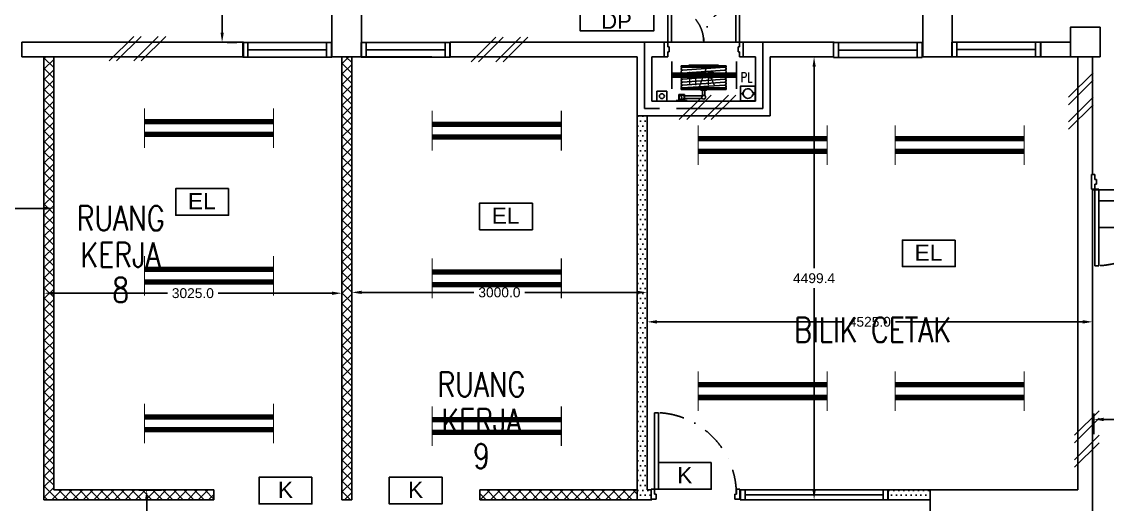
# Model space of a CAD drawing. Header units: inches. Extents: x -46 to 79554, y -41 to 101629.
# Drawn here: x 32038 to 43063, y 19859 to 24761 of the extents above; entities that cross this region are included whole.
import ezdxf
from ezdxf.enums import TextEntityAlignment as Align

# ---------------------------------------------------------------- set-up
doc = ezdxf.new("R2010")
doc.units = ezdxf.units.IN
doc.header["$MEASUREMENT"] = 0
for name, pattern in [('CENTER', [2, 1.25, -0.25, 0.25, -0.25]), ('DASHDOT', [1, 0.5, -0.25, 0, -0.25]), ('HIDDEN', [0.375, 0.25, -0.125])]:
    doc.linetypes.add(name, pattern=pattern)
for name, color, linetype in [('A-ARR', 4, 'Continuous'), ('A-COLUMN', 3, 'Continuous'), ('A-DOOR', 9, 'Continuous'), ('A-DROP', 8, 'Continuous'), ('A-HATCH', 8, 'Continuous'), ('A-PARTITION', 4, 'Continuous'), ('A-ROOMSYM', 3, 'Continuous'), ('A-SANI', 4, 'Continuous'), ('A-SYM', 8, 'Continuous'), ('A-TXTBOMBA', 7, 'Continuous'), ('A-WALL', 1, 'Continuous'), ('A-WALL SYM', 13, 'Continuous'), ('A-WIN', 9, 'Continuous'), ('A-WLH', 7, 'Continuous'), ('COOL WATER PIPING', 4, 'Continuous'), ('EL LIGHT', 6, 'Continuous'), ('FITTING', 1, 'Continuous'), ('Grid', 8, 'CENTER'), ('K LIGHT', 3, 'Continuous'), ('LAMP', 5, 'Continuous'), ('MEAS', 7, 'Continuous'), ('ROOF', 3, 'Continuous')]:
    doc.layers.add(name, color=color, linetype=linetype)
doc.styles.add('arial', font='arial.ttf')
doc.styles.add('ROMANS', font='romans.shx', dxfattribs={"width": 0.75, "height": 200})
doc.styles.get("Standard").update_dxf_attribs({"font": 'arial.ttf'})
doc.styles.add('style1', font='romans.shx', dxfattribs={"height": 750})
doc.dimstyles.get("Standard").update_dxf_attribs({"dimtxt": 100, "dimasz": 100, "dimexe": 150, "dimexo": 50, "dimgap": 50, "dimtad": 0, "dimtih": 1, "dimtoh": 1, "dimdec": 1, "dimzin": 0, "dimdsep": 46, "dimtxsty": 'Standard', "dimcen": 0.09, "dimadec": 0, "dimazin": 0, "dimtfac": 1, "dimtdec": 1, "dimtofl": 0, "dimtmove": 0, "dimatfit": 3, "dimfxl": 1, "dimtolj": 1, "dimtzin": 0, "dimarcsym": 0})
pattern_1 = [(45, (2570.67, -198349.356), (-53.033009, 53.033009), []), (135, (2570.67, -198349.356), (-53.033009, -53.033009), [])]

# ---------------------------------------------------------------- blocks, each defined once
blk = doc.blocks.new('A$C52B244CD')
at = {"layer": 'A-WLH', "color": 8}
for p, q in [((0, 0), (250, 250)), ((75, 0), (325, 250)), ((250, 0), (500, 250)), ((325, 0), (575, 250))]:
    blk.add_line(p, q, dxfattribs=at)
blk = doc.blocks.new('A$C49831240')
at = {"layer": 'A-WLH', "color": 8}
for p, q in [((250, 575), (0, 325)), ((250, 500), (0, 250)), ((250, 325), (0, 75)), ((250, 250), (0, 0))]:
    blk.add_line(p, q, dxfattribs=at)
blk = doc.blocks.new('A$C04C40081')
at = {"layer": 'A-WIN', "color": 8}
for p, q in [((850, 150), (50, 150)), ((850, 75), (50, 75)), ((850, 0), (50, 0))]:
    blk.add_line(p, q, dxfattribs=at)
at = {"layer": 'A-WIN', "color": 8, "linetype": 'Continuous'}
for points in [[(50, 150), (0, 150), (0, 0), (50, 0)], [(850, 150), (900, 150), (900, 0), (850, 0)]]:
    blk.add_lwpolyline(points, close=True, dxfattribs=at)
blk = doc.blocks.new('A$C4F656F16')
at = {"layer": 'A-DOOR', "color": 8}
for p, q in [((35, 100), (35, 877)), ((35, 877), (73, 877)), ((73, 100), (73, 877)), ((35, 100), (73, 100))]:
    blk.add_line(p, q, dxfattribs=at)
at = {"layer": 'A-DOOR', "color": 8, "linetype": 'Continuous'}
for p, q in [((0, 100), (35, 100)), ((0, 100), (0, 100)), ((0, 100), (0, 0)), ((0, 100), (0, 100)), ((0, 0), (50, 0)), ((35, 100), (35, 50)), ((35, 50), (50, 50)), ((50, 50), (50, 0)), ((865, 50), (850, 50)), ((850, 50), (850, 0)), ((900, 0), (850, 0)), ((900, 100), (865, 100)), ((865, 100), (865, 50)), ((900, 100), (900, 100)), ((900, 100), (900, 0)), ((900, 100), (900, 100))]:
    blk.add_line(p, q, dxfattribs=at)
at = {"layer": 'A-DOOR', "color": 8, "linetype": 'DASHDOT', "ltscale": 500}
blk.add_arc((35, 48), 830, 0.1381, 87.3759, dxfattribs=at)
blk = doc.blocks.new('A$C674C400B')
at = {"layer": 'A-DOOR', "color": 8}
for p, q in [((35, 150), (35, 927)), ((35, 927), (73, 927)), ((73, 150), (73, 927)), ((35, 150), (73, 150))]:
    blk.add_line(p, q, dxfattribs=at)
at = {"layer": 'A-DOOR', "color": 8, "linetype": 'Continuous'}
for p, q in [((0, 0), (0, 150)), ((0, 150), (0, 0)), ((0, 150), (35, 150)), ((0, 150), (0, 0)), ((0, 0), (0, 150)), ((0, 150), (0, 0)), ((0, 150), (0, 150)), ((0, 0), (0, 150)), ((0, 150), (0, 0)), ((0, 150), (0, 150)), ((35, 150), (35, 100)), ((900, 150), (865, 150)), ((865, 150), (865, 100)), ((900, 150), (900, 0)), ((900, 0), (900, 150)), ((900, 150), (900, 0)), ((900, 150), (900, 0)), ((900, 0), (900, 150)), ((900, 150), (900, 0)), ((900, 150), (900, 150)), ((900, 0), (900, 150)), ((900, 150), (900, 0)), ((900, 150), (900, 150)), ((35, 100), (50, 100)), ((35, 50), (50, 50)), ((35, 50), (35, 0)), ((50, 100), (50, 50)), ((865, 100), (850, 100)), ((850, 100), (850, 50)), ((865, 50), (850, 50)), ((865, 50), (865, 0)), ((0, 0), (35, 0)), ((0, 0), (0, 0)), ((0, 0), (0, 0)), ((900, 0), (865, 0)), ((900, 0), (900, 0)), ((900, 0), (900, 0))]:
    blk.add_line(p, q, dxfattribs=at)
at = {"layer": 'A-DOOR', "color": 8, "linetype": 'DASHDOT', "ltscale": 500}
blk.add_arc((35, 98), 830, 0.1381, 87.3759, dxfattribs=at)
blk = doc.blocks.new('A$C58571686')
at = {"layer": 'A-WIN', "color": 8, "ltscale": 790000000.0}
for p, q in [((50, 100), (1450, 100)), ((1450, 0), (50, 0))]:
    blk.add_line(p, q, dxfattribs=at)
at = {"layer": 'A-WIN', "color": 8}
blk.add_line((50, 50), (1450, 50), dxfattribs=at)
for points in [[(50, 100), (0, 100), (0, 0), (50, 0)], [(1500, 100), (1450, 100), (1450, 0), (1500, 0)]]:
    blk.add_lwpolyline(points, close=True, dxfattribs=at)
blk = doc.blocks.new('A$C34465D6E')
at = {"layer": 'A-SANI', "color": 8}
blk.add_lwpolyline([(0, 0), (150, 0), (150, 150), (0, 150)], close=True, dxfattribs=at)
blk.add_lwpolyline([(26, 84), (14, 84), (14, 66), (26, 66, 10.787298)], format="xyb", close=True, dxfattribs=at)
blk.add_arc((125, 75), 8.84, 264.1775, 95.8225, dxfattribs=at)
blk = doc.blocks.new('A$C77D277CE')
at = {"layer": 'A-TXTBOMBA', "color": 8}
for p, q in [((67, 1028), (67, 1321)), ((103, 1066), (103, 1283)), ((137, 1066), (137, 1283)), ((172, 1066), (172, 1283)), ((207, 1028), (207, 1321)), ((258, 817), (54, 613)), ((258, 578), (54, 782)), ((293, 613), (89, 817)), ((293, 782), (89, 578)), ((281, 384), (377, 221)), ((281, 384), (469, 384)), ((377, 221), (469, 384))]:
    blk.add_line(p, q, dxfattribs=at)
for points in [[(750, 1365), (0, 1365), (0, 987), (750, 987)], [(750, 887), (0, 887), (0, 509), (750, 509)], [(750, 409), (0, 409), (0, 31), (750, 31)]]:
    blk.add_lwpolyline(points, close=True, dxfattribs=at)
blk.add_circle((173, 698), 118, dxfattribs=at)
for centre, radius, start, end in [((85, 1274), 20, 25.6963, 154.3037), ((120, 1274), 19.4, 26.5651, 153.4349), ((155, 1274), 19.4, 26.5651, 153.4349), ((189, 1274), 19.4, 26.5651, 153.4349), ((85, 1075), 20, 205.6963, 334.3037), ((120, 1075), 19.4, 206.5651, 333.4349), ((155, 1075), 19.4, 206.5651, 333.4349), ((189, 1075), 19.4, 206.5651, 333.4349)]:
    blk.add_arc(centre, radius, start, end, dxfattribs=at)
at = {"layer": 'A-TXTBOMBA', "color": 8, "style": 'arial'}
for s, height, p in [('HR', 230.5, (237, 1066)), ('FA', 230.5, (311, 588)), ('DP', 160, (215, 51))]:
    blk.add_text(s, height=height, dxfattribs=at).set_placement(p)
blk = doc.blocks.new('*D102')
at = {"layer": 'DEFPOINTS', "color": 0, "transparency": 16777216}
for p in [(32264, 22154), (35289, 22154), (35289, 22003)]:
    blk.add_point(p, dxfattribs=at)
at = {"layer": 'MEAS', "color": 0, "lineweight": -2, "transparency": 16777216}
for p, q in [((32264, 22104), (32264, 21853)), ((35289, 22104), (35289, 21853)), ((32364, 22003), (33519, 22003)), ((35189, 22003), (34034, 22003))]:
    blk.add_line(p, q, dxfattribs=at)
at = {"layer": 'MEAS', "color": 0, "transparency": 16777216}
for points in [[(32364, 22019), (32364, 21986), (32264, 22003)], [(35189, 22019), (35189, 21986), (35289, 22003)]]:
    blk.add_solid(points, dxfattribs=at)
at = {"layer": 'MEAS', "color": 0, "transparency": 16777216, "insert": (33776, 22003), "char_height": 100, "attachment_point": 5}
blk.add_mtext('\\A1;3025.0', dxfattribs=at)
blk = doc.blocks.new('*D103')
at = {"layer": 'DEFPOINTS', "color": 0, "transparency": 16777216}
for p in [(35389, 22154), (38389, 22154), (38389, 22011)]:
    blk.add_point(p, dxfattribs=at)
at = {"layer": 'MEAS', "color": 0, "lineweight": -2, "transparency": 16777216}
for p, q in [((35389, 22104), (35389, 21861)), ((38389, 22104), (38389, 21861)), ((35489, 22011), (36631, 22011)), ((38289, 22011), (37146, 22011))]:
    blk.add_line(p, q, dxfattribs=at)
at = {"layer": 'MEAS', "color": 0, "transparency": 16777216}
for points in [[(35489, 22028), (35489, 21995), (35389, 22011)], [(38289, 22028), (38289, 21995), (38389, 22011)]]:
    blk.add_solid(points, dxfattribs=at)
at = {"layer": 'MEAS', "color": 0, "transparency": 16777216, "insert": (36889, 22011), "char_height": 100, "attachment_point": 5}
blk.add_mtext('\\A1;3000.0', dxfattribs=at)
blk = doc.blocks.new('*D106')
at = {"layer": 'DEFPOINTS', "color": 0, "transparency": 16777216}
for p in [(39964, 24404), (39964, 19905), (40085, 19905)]:
    blk.add_point(p, dxfattribs=at)
at = {"layer": 'MEAS', "color": 0, "lineweight": -2, "transparency": 16777216}
for p, q in [((40014, 24404), (40235, 24404)), ((40085, 24304), (40085, 22256)), ((40085, 20005), (40085, 22054)), ((40014, 19905), (40235, 19905))]:
    blk.add_line(p, q, dxfattribs=at)
at = {"layer": 'MEAS', "color": 0, "transparency": 16777216}
for points in [[(40069, 24304), (40102, 24304), (40085, 24404)], [(40069, 20005), (40102, 20005), (40085, 19905)]]:
    blk.add_solid(points, dxfattribs=at)
at = {"layer": 'MEAS', "color": 0, "transparency": 16777216, "insert": (40085, 22155), "char_height": 100, "attachment_point": 5}
blk.add_mtext('\\A1;4499.4', dxfattribs=at)
blk = doc.blocks.new('*D107')
at = {"layer": 'DEFPOINTS', "color": 0, "transparency": 16777216}
for p in [(38389, 21861), (42914, 21861), (42914, 21712)]:
    blk.add_point(p, dxfattribs=at)
at = {"layer": 'MEAS', "color": 0, "lineweight": -2, "transparency": 16777216}
for p, q in [((38389, 21811), (38389, 21562)), ((42914, 21811), (42914, 21562)), ((38489, 21712), (40392, 21712)), ((42814, 21712), (40911, 21712))]:
    blk.add_line(p, q, dxfattribs=at)
at = {"layer": 'MEAS', "color": 0, "transparency": 16777216}
for points in [[(38489, 21729), (38489, 21695), (38389, 21712)], [(42814, 21729), (42814, 21695), (42914, 21712)]]:
    blk.add_solid(points, dxfattribs=at)
at = {"layer": 'MEAS', "color": 0, "transparency": 16777216, "insert": (40651, 21712), "char_height": 100, "attachment_point": 5}
blk.add_mtext('\\A1;4525.0', dxfattribs=at)
blk = doc.blocks.new('*D109')
at = {"layer": 'DEFPOINTS', "color": 0, "transparency": 16777216}
for p in [(33176, 20004), (33176, 18404), (33307, 18404)]:
    blk.add_point(p, dxfattribs=at)
at = {"layer": 'MEAS', "color": 0, "lineweight": -2, "transparency": 16777216}
for p, q in [((33226, 20004), (33457, 20004)), ((33307, 19904), (33307, 19305)), ((33307, 18504), (33307, 19103)), ((33226, 18404), (33457, 18404))]:
    blk.add_line(p, q, dxfattribs=at)
at = {"layer": 'MEAS', "color": 0, "transparency": 16777216}
for points in [[(33290, 19904), (33323, 19904), (33307, 20004)], [(33290, 18504), (33323, 18504), (33307, 18404)]]:
    blk.add_solid(points, dxfattribs=at)
at = {"layer": 'MEAS', "color": 0, "transparency": 16777216, "insert": (33307, 19204), "char_height": 100, "attachment_point": 5}
blk.add_mtext('\\A1;1600.0', dxfattribs=at)
blk = doc.blocks.new('*D112')
at = {"layer": 'DEFPOINTS', "color": 0, "transparency": 16777216}
for p in [(29864, 23228), (32364, 23228), (32364, 22865)]:
    blk.add_point(p, dxfattribs=at)
at = {"layer": 'MEAS', "color": 0, "lineweight": -2, "transparency": 16777216}
for p, q in [((29864, 23178), (29864, 22715)), ((32364, 23178), (32364, 22715)), ((29964, 22865), (30856, 22865)), ((32264, 22865), (31372, 22865))]:
    blk.add_line(p, q, dxfattribs=at)
at = {"layer": 'MEAS', "color": 0, "transparency": 16777216}
for points in [[(29964, 22882), (29964, 22849), (29864, 22865)], [(32264, 22882), (32264, 22849), (32364, 22865)]]:
    blk.add_solid(points, dxfattribs=at)
at = {"layer": 'MEAS', "color": 0, "transparency": 16777216, "insert": (31114, 22865), "char_height": 100, "attachment_point": 5}
blk.add_mtext('\\A1;2500.0', dxfattribs=at)
blk = doc.blocks.new('*D115')
at = {"layer": 'DEFPOINTS', "color": 0, "transparency": 16777216}
for p in [(42926, 20831), (49001, 20793), (42926, 20721)]:
    blk.add_point(p, dxfattribs=at)
at = {"layer": 'MEAS', "color": 0, "lineweight": -2, "transparency": 16777216}
for p, q in [((42926, 20781), (42926, 20571)), ((49001, 20743), (49001, 20571)), ((43026, 20721), (45706, 20721)), ((48901, 20721), (46222, 20721))]:
    blk.add_line(p, q, dxfattribs=at)
at = {"layer": 'MEAS', "color": 0, "transparency": 16777216}
for points in [[(43026, 20738), (43026, 20704), (42926, 20721)], [(48901, 20738), (48901, 20704), (49001, 20721)]]:
    blk.add_solid(points, dxfattribs=at)
at = {"layer": 'MEAS', "color": 0, "transparency": 16777216, "insert": (45964, 20721), "char_height": 100, "attachment_point": 5}
blk.add_mtext('\\A1;6075.0', dxfattribs=at)
blk = doc.blocks.new('*D169')
at = {"layer": 'DEFPOINTS', "color": 0, "transparency": 16777216}
for p in [(34073, 26934), (34073, 26934), (34073, 24550)]:
    blk.add_point(p, dxfattribs=at)
at = {"layer": 'MEAS', "color": 0, "lineweight": -2, "transparency": 16777216}
for p, q in [((34123, 26934), (34223, 26934)), ((34073, 26834), (34073, 25844)), ((34073, 24650), (34073, 25641)), ((34123, 24550), (34223, 24550))]:
    blk.add_line(p, q, dxfattribs=at)
at = {"layer": 'MEAS', "color": 0, "transparency": 16777216}
for points in [[(34057, 26834), (34090, 26834), (34073, 26934)], [(34057, 24650), (34090, 24650), (34073, 24550)]]:
    blk.add_solid(points, dxfattribs=at)
at = {"layer": 'MEAS', "color": 0, "transparency": 16777216, "insert": (34073, 25742), "char_height": 100, "attachment_point": 5}
blk.add_mtext('\\A1;2384.0', dxfattribs=at)
blk = doc.blocks.new('YBC 236')
at = {"layer": 'LAMP'}
for points, const_width in [([(-134682, 193808), (-134682, 193533)], 10.9), ([(-133371, 193808), (-133371, 193533)], 10.9), ([(-134682, 193671), (-133371, 193671)], 54.6), ([(-134682, 193679), (-134682, 193404)], 10.9), ([(-133371, 193679), (-133371, 193404)], 10.9), ([(-134682, 193542), (-133371, 193542)], 54.6)]:
    blk.add_lwpolyline(points, dxfattribs=dict(at, const_width=const_width))
blk = doc.blocks.new('*U194')
at = {"layer": 'FITTING', "color": 1, "linetype": 'Continuous'}
blk.add_blockref('YBC 236', (134027, -193606, -5), dxfattribs=at)
blk = doc.blocks.new('*U195')
at = {"layer": 'LAMP', "color": 0, "linetype": 'ByBlock', "lineweight": -2, "transparency": 16777216}
for p in [(0, 3000), (0, 1500), (0, 0)]:
    blk.add_blockref('*U194', p, dxfattribs=at)
blk = doc.blocks.new('*U196')
at = {"layer": 'FITTING', "color": 1, "linetype": 'Continuous'}
blk.add_blockref('YBC 236', (134027, -193606, -5), dxfattribs=at)
blk = doc.blocks.new('*U197')
at = {"layer": 'LAMP', "color": 0, "linetype": 'ByBlock', "lineweight": -2, "transparency": 16777216}
for p in [(0, 3000), (0, 1500), (0, 0)]:
    blk.add_blockref('*U196', p, dxfattribs=at)
blk = doc.blocks.new('*U200')
at = {"layer": 'FITTING', "color": 1, "linetype": 'Continuous'}
blk.add_blockref('YBC 236', (134027, -193606, -5), dxfattribs=at)
blk = doc.blocks.new('*U201')
at = {"layer": 'LAMP', "color": 0, "linetype": 'ByBlock', "lineweight": -2, "transparency": 16777216}
for p in [(0, 2500), (2000, 2500), (0, 0), (2000, 0)]:
    blk.add_blockref('*U200', p, dxfattribs=at)
blk = doc.blocks.new('YBC118')
at = {"layer": 'LAMP'}
for p, q in [((-134721, 196713), (-134721, 196989)), ((-134066, 196713), (-134066, 196989))]:
    blk.add_line(p, q, dxfattribs=at)
for points, const_width in [([(-134721, 196713), (-134721, 196989)], 10.9), ([(-134066, 196713), (-134066, 196989)], 10.9), ([(-134066, 196851), (-134721, 196851)], 54.6)]:
    blk.add_lwpolyline(points, dxfattribs=dict(at, const_width=const_width))
blk = doc.blocks.new('EXIT LAMP')
at = {"layer": 'K LIGHT', "color": 3}
blk.add_lwpolyline([(54141, 5237), (53605, 5237), (53605, 4967), (54141, 4967)], close=True, dxfattribs=at)
at = {"layer": 'K LIGHT', "color": 3, "style": 'arial'}
blk.add_text('K', height=165, dxfattribs=at).set_placement((53796, 5027))
blk = doc.blocks.new('EMERGENCY LIGHT')
at = {"layer": 'EL LIGHT', "color": 6}
blk.add_lwpolyline([(49518, 4900), (48981, 4900), (48981, 4630), (49518, 4630)], close=True, dxfattribs=at)
at = {"layer": 'EL LIGHT', "color": 6, "style": 'arial'}
blk.add_text('EL', height=164.8, dxfattribs=at).set_placement((49105, 4690))

msp = doc.modelspace()

# ---------------------------------------------------------------- hatches: boundary and pattern name
at = {"layer": 'A-HATCH'}
h = msp.add_hatch(dxfattribs=at)
h.set_pattern_fill('ANSI37', color=8, scale=600)
h.set_pattern_definition(pattern_1)
h.paths.add_polyline_path([(32363.78, 24404.44), (32263.78, 24404.44), (32263.78, 19904.44), (33988.78, 19904.44), (33988.78, 20004.44), (32363.78, 20004.44)])
h.paths.add_polyline_path([(35388.78, 24404.44), (35338.78, 24404.44), (35338.78, 19904.44), (35388.78, 19904.44)])
h.paths.add_polyline_path([(35338.78, 24404.44), (35288.78, 24404.44), (35288.78, 19904.44), (35338.78, 19904.44)])
h = msp.add_hatch(dxfattribs=at)
h.set_pattern_fill('DOTS', color=8, scale=800)
h.set_pattern_definition([(0, (2570.67, -198349.356), (25, 50), [0, -50])])
h.paths.add_polyline_path([(38388.78, 23804.44), (38288.78, 23804.44), (38288.78, 19904.44), (38438.78, 19904.44), (38438.78, 20004.44), (38388.78, 20004.44)])
h.paths.add_polyline_path([(41263.78, 20004.44), (40838.78, 20004.44), (40838.78, 19904.44), (41263.78, 19904.44)])
h = msp.add_hatch(dxfattribs=at)
h.set_pattern_fill('ANSI37', color=8, scale=600)
h.set_pattern_definition(pattern_1)
h.paths.add_polyline_path([(38288.78, 20004.44), (36688.78, 20004.44), (36688.78, 19904.44), (38288.78, 19904.44)])
h.paths.add_polyline_path([(38288.78, 18404.44), (36688.78, 18404.44), (36688.78, 18304.44), (38288.78, 18304.44)])

# ---------------------------------------------------------------- linework, layer by layer
at = {"color": 8}
for p, q in [((39338.78, 20004.44), (39338.78, 19904.44)), ((40838.78, 20004.44), (40838.78, 19904.44))]:
    msp.add_line(p, q, dxfattribs=at)
at = {"layer": 'A-COLUMN', "color": 8}
for points in [[(35188.78, 25004.44), (35488.78, 25004.44), (35488.78, 24404.44), (35188.78, 24404.44)], [(41188.78, 25004.44), (41488.78, 25004.44), (41488.78, 24404.44), (41188.78, 24404.44)], [(41188.78, 25004.44), (41488.78, 25004.44), (41488.78, 24404.44), (41188.78, 24404.44)], [(42988.78, 24404.44), (42688.78, 24404.44), (42688.78, 24704.44), (42988.78, 24704.44)]]:
    msp.add_lwpolyline(points, close=True, dxfattribs=at)
at = {"layer": 'A-DOOR', "color": 8}
for p, q in [((38598.78, 24554.44), (38598.78, 24917.45)), ((38636.78, 24554.44), (38636.78, 24917.45)), ((39290.78, 24554.44), (39290.78, 24917.45)), ((39328.78, 24554.44), (39328.78, 24917.45)), ((38598.78, 24554.44), (38636.78, 24554.44)), ((39328.78, 24554.44), (39290.78, 24554.44))]:
    msp.add_line(p, q, dxfattribs=at)
at = {"layer": 'A-DOOR', "color": 8, "linetype": 'Continuous'}
for p, q in [((38563.78, 24404.44), (38563.78, 24554.44)), ((38563.78, 24554.44), (38563.78, 24404.44)), ((38563.78, 24554.44), (38598.78, 24554.44)), ((38563.78, 24554.44), (38563.78, 24404.44)), ((38563.78, 24404.44), (38563.78, 24554.44)), ((38563.78, 24554.44), (38563.78, 24404.44)), ((38563.78, 24404.44), (38563.78, 24554.44)), ((38563.78, 24554.44), (38563.78, 24404.44)), ((38598.78, 24554.44), (38598.78, 24504.44)), ((38598.78, 24504.44), (38613.78, 24504.44)), ((38613.78, 24504.44), (38613.78, 24454.44)), ((39328.78, 24504.44), (39313.78, 24504.44)), ((39313.78, 24504.44), (39313.78, 24454.44)), ((39363.78, 24554.44), (39328.78, 24554.44)), ((39328.78, 24554.44), (39328.78, 24504.44)), ((39363.78, 24554.44), (39363.78, 24404.44)), ((39363.78, 24404.44), (39363.78, 24554.44)), ((39363.78, 24554.44), (39363.78, 24404.44)), ((39363.78, 24554.44), (39363.78, 24404.44)), ((39363.78, 24404.44), (39363.78, 24554.44)), ((39363.78, 24554.44), (39363.78, 24404.44)), ((39363.78, 24404.44), (39363.78, 24554.44)), ((39363.78, 24554.44), (39363.78, 24404.44)), ((38563.78, 24404.44), (38598.78, 24404.44)), ((38598.78, 24454.44), (38613.78, 24454.44)), ((38598.78, 24454.44), (38598.78, 24404.44)), ((39328.78, 24454.44), (39313.78, 24454.44)), ((39328.78, 24454.44), (39328.78, 24404.44)), ((39363.78, 24404.44), (39328.78, 24404.44))]:
    msp.add_line(p, q, dxfattribs=at)
at = {"layer": 'A-DOOR', "color": 8, "linetype": 'DASHDOT', "ltscale": 500}
for centre, start, end in [((38598.78, 24554.44), 0, 84.024132), ((39328.78, 24554.44), 95.975868, 180)]:
    msp.add_arc(centre, 365, start, end, dxfattribs=at)
at = {"layer": 'A-DROP', "color": 8}
for p, q in [((38563.78, 24554.44), (39363.78, 24554.44)), ((42913.78, 23054.44), (43778.78, 23054.44))]:
    msp.add_line(p, q, dxfattribs=at)
at = {"layer": 'A-PARTITION', "color": 8}
for p, q in [((32263.78, 24404.44), (32263.78, 19904.44)), ((32363.78, 24404.44), (32363.78, 20004.44)), ((35288.78, 24404.44), (35288.78, 19904.44)), ((35388.78, 24404.44), (35388.78, 19904.44)), ((38288.78, 23804.44), (38288.78, 19904.44)), ((38388.78, 23804.44), (38388.78, 20004.44)), ((33988.78, 20004.44), (32363.78, 20004.44)), ((33988.78, 19904.44), (33988.78, 20004.44)), ((36688.78, 20004.44), (38288.78, 20004.44)), ((36688.78, 19904.44), (36688.78, 20004.44)), ((38388.78, 20004.44), (38438.78, 20004.44)), ((40838.78, 20004.44), (41263.78, 20004.44)), ((33988.78, 19904.44), (32263.78, 19904.44)), ((35288.78, 19904.44), (35388.78, 19904.44)), ((36688.78, 19904.44), (38288.78, 19904.44)), ((38288.78, 19904.44), (38438.78, 19904.44)), ((41263.78, 19904.44), (40838.78, 19904.44))]:
    msp.add_line(p, q, dxfattribs=at)
at = {"layer": 'A-WALL', "color": 8, "linetype": 'Continuous', "ltscale": 900}
for p, q in [((32038.78, 24554.44), (34288.78, 24554.44)), ((32038.78, 24404.44), (32038.78, 24554.44)), ((34288.78, 24554.44), (34288.78, 24404.44)), ((36388.78, 24554.44), (38563.78, 24554.44)), ((36388.78, 24404.44), (36388.78, 24554.44)), ((42688.78, 24554.44), (42388.78, 24554.44)), ((42388.78, 24554.44), (42388.78, 24404.44)), ((34288.78, 24404.44), (32038.78, 24404.44)), ((38288.78, 24404.44), (36388.78, 24404.44)), ((40288.78, 24404.44), (39638.78, 24404.44)), ((42388.78, 24404.44), (42688.78, 24404.44)), ((39638.78, 24224.44), (39638.78, 24074.44))]:
    msp.add_line(p, q, dxfattribs=at)
at = {"layer": 'A-WALL', "color": 8}
for p, q in [((38288.78, 24554.44), (38563.78, 24554.44)), ((38563.78, 24404.44), (38563.78, 24554.44)), ((39363.78, 24554.44), (40288.78, 24554.44)), ((39363.78, 24404.44), (39363.78, 24554.44)), ((35188.78, 24404.44), (36202.58, 24404.44)), ((38288.78, 24404.44), (38288.78, 23804.44)), ((38438.78, 24404.44), (38563.78, 24404.44)), ((38438.78, 23954.44), (38438.78, 24404.44)), ((39363.78, 24404.44), (39488.78, 24404.44)), ((39488.78, 23954.44), (39488.78, 24404.44)), ((39638.78, 24404.44), (39638.78, 23804.44)), ((42763.78, 20004.44), (42763.78, 24404.44)), ((42913.78, 24404.44), (42913.78, 23204.44)), ((38438.78, 23954.44), (39488.78, 23954.44)), ((39638.78, 23804.44), (38288.78, 23804.44)), ((42913.78, 23054.44), (42913.78, 18404.44)), ((41263.78, 19754.44), (41263.78, 20004.44)), ((41263.78, 20004.44), (42763.78, 20004.44))]:
    msp.add_line(p, q, dxfattribs=at)
at = {"layer": 'COOL WATER PIPING', "color": 8, "linetype": 'ByBlock', "ltscale": 5}
msp.add_circle((38539.39, 24004.44), 25, dxfattribs=at)
at = {"layer": 'Grid', "color": 8, "ltscale": 700}
for p, q in [((38363.78, 24554.44), (38363.78, 23879.44)), ((39563.78, 24554.44), (39563.78, 23879.44)), ((39563.78, 23879.44), (38363.78, 23879.44))]:
    msp.add_line(p, q, dxfattribs=at)
at = {"layer": 'ROOF', "color": 8}
for p, q in [((39193.78, 24312.82), (38733.78, 24312.82)), ((38733.78, 24297.82), (38733.78, 24312.82)), ((39193.78, 24297.82), (38733.78, 24297.82)), ((39178.78, 24297.82), (38733.78, 24297.82)), ((39178.78, 24297.82), (38748.78, 24267.82)), ((39178.78, 24267.82), (38748.78, 24237.82)), ((38812.47, 24318.95), (38812.47, 24312.82)), ((39115.09, 24318.95), (38812.47, 24318.95)), ((39115.09, 24318.95), (39115.09, 24312.82)), ((39193.78, 24297.82), (39193.78, 24312.82)), ((39178.78, 24237.82), (38748.78, 24207.82)), ((39178.78, 24207.82), (38748.78, 24177.82)), ((39178.78, 24177.82), (38748.78, 24147.82)), ((39178.78, 24147.82), (38748.78, 24117.82)), ((38489.39, 24054.44), (38489.39, 23954.44)), ((38489.39, 24054.44), (38589.39, 24054.44)), ((38589.39, 24054.44), (38589.39, 23954.44)), ((39193.78, 24087.82), (38733.78, 24087.82)), ((38733.78, 24072.82), (38733.78, 24087.82)), ((39193.78, 24072.82), (38733.78, 24072.82)), ((39178.78, 24117.82), (38748.78, 24087.82)), ((38951.28, 24063.92), (38951.28, 24008.56)), ((38976.28, 24063.92), (38976.28, 24008.56)), ((39193.78, 24072.82), (39193.78, 24087.82)), ((38711.57, 23960.44), (38683.94, 23960.44)), ((38683.94, 23960.44), (38683.94, 23954.44)), ((38683.94, 23954.44), (38796.79, 23954.44)), ((38769.15, 24022.61), (38711.57, 24022.61)), ((38711.57, 24022.61), (38711.57, 23960.44)), ((38711.57, 23960.44), (38769.15, 23960.44)), ((38745.87, 23968.87, 52821.41), (38735.94, 24017.14, 21957.38)), ((38769.15, 24022.61), (38769.15, 23960.44)), ((38949.28, 24006.56), (38769.15, 24006.56)), ((38949.28, 23981.56), (38769.15, 23981.56)), ((38769.15, 23960.44), (38796.79, 23960.44)), ((38796.79, 23960.44), (38796.79, 23954.44))]:
    msp.add_line(p, q, dxfattribs=at)
msp.add_lwpolyline([(38936.28, 24072.82), (38991.28, 24072.82), (38991.28, 24063.92), (38936.28, 24063.92)], close=True, dxfattribs=at)
for centre, radius in [((38740.9, 23993, 37389.39), 25), ((38964.07, 23994.06), 19.36)]:
    msp.add_circle(centre, radius, dxfattribs=at)
for centre, start, end in [((38748.78, 24282.82), 90, 270), ((38748.78, 24252.82), 90, 270), ((39178.78, 24282.82), 270, 90), ((39178.78, 24252.82), 270, 90), ((38748.78, 24222.82), 90, 270), ((38748.78, 24192.82), 90, 270), ((38748.78, 24162.82), 90, 270), ((38748.78, 24132.82), 90, 270), ((39178.78, 24222.82), 270, 90), ((39178.78, 24192.82), 270, 90), ((39178.78, 24162.82), 270, 90), ((39178.78, 24132.82), 270, 90), ((38748.78, 24102.82), 90, 270), ((39178.78, 24102.82), 270, 90)]:
    msp.add_arc(centre, 15, start, end, dxfattribs=at)

# ---------------------------------------------------------------- block references
at = {"layer": 'A-ARR', "color": 8, "rotation": 180}
msp.add_blockref('A$C34465D6E', (39487.32, 24105.82), dxfattribs=at)
at = {"layer": 'A-ARR', "color": 8}
msp.add_blockref('A$C58571686', (39335.34, 19905.01), dxfattribs=at)
at = {"layer": 'A-DOOR', "color": 8, "xscale": -1, "rotation": 180}
msp.add_blockref('A$C674C400B', (42902.36, 23209.14), dxfattribs=at)
at = {"layer": 'A-DOOR', "color": 8}
msp.add_blockref('A$C4F656F16', (38430.51, 19912.11), dxfattribs=at)
at = {"layer": 'A-TXTBOMBA', "color": 8}
msp.add_blockref('A$C77D277CE', (37708.43, 24637.54), dxfattribs=at)
at = {"layer": 'A-WIN', "color": 8}
for p in [(34284.76, 24400.46), (35486.75, 24400.33), (40282.42, 24398.22), (41484.78, 24404.11)]:
    msp.add_blockref('A$C04C40081', p, dxfattribs=at)
at = {"layer": 'A-WLH', "color": 8}
for name, p in [('A$C52B244CD', (32925.01, 24361.93)), ('A$C52B244CD', (36602.06, 24353.41)), ('A$C49831240', (42669.62, 23667.79)), ('A$C52B244CD', (38716.03, 23766.06)), ('A$C49831240', (42728.57, 20234.61))]:
    msp.add_blockref(name, p, dxfattribs=at)
at = {"layer": 'K LIGHT', "color": 0}
msp.add_blockref('EXIT LAMP', (-17834.83, 14896.34), dxfattribs=at)
at = {"layer": 'LAMP'}
msp.add_blockref('YBC118', (173362.3, -172633.17), dxfattribs=at)
at = {"layer": 'LAMP', "color": 0}
for name, p in [('*U195', (33939.71, 20680.47, -5.46)), ('*U197', (36862.19, 20653.56, 5.46)), ('*U201', (39562.49, 21007.74, 5.46)), ('EMERGENCY LIGHT', (-15379.61, 18165.64)), ('EXIT LAMP', (-10629.26, 17703.49)), ('EMERGENCY LIGHT', (-12293.91, 18017.65)), ('EMERGENCY LIGHT', (-7999.25, 17642.73)), ('EXIT LAMP', (-15101.12, 15045.02)), ('EXIT LAMP', (-19156.25, 14896.34))]:
    msp.add_blockref(name, p, dxfattribs=at)

# ---------------------------------------------------------------- texts
at = {"layer": 'A-ROOMSYM', "color": 8, "style": 'style1', "width": 0.8}
for s, p in [('RUANG', (33042.76, 22639.73)), ('KERJA', (33042.76, 22267.54)), ('8', (33042.76, 21911.73)), ('BILIK CETAK', (40680.71, 21504.68)), ('RUANG', (36706.81, 20951.39)), ('KERJA', (36706.81, 20579.2)), ('9', (36706.81, 20223.39))]:
    msp.add_text(s, height=250, dxfattribs=at).set_placement(p, align=Align.CENTER)
at = {"layer": 'A-SYM', "color": 8, "linetype": 'HIDDEN', "ltscale": 500, "style": 'ROMANS', "width": 0.75}
msp.add_text('PL', height=100, dxfattribs=at).set_placement((39337.05, 24146.42))
at = {"layer": 'A-WALL SYM', "color": 8, "style": 'ROMANS', "width": 0.75}
msp.add_text('H/R ', height=135, dxfattribs=at).set_placement((38802.3, 24116.55))

# ---------------------------------------------------------------- dimensions: what is measured, and where the dimension line sits
at = {"layer": 'MEAS'}
for base, p1, p2, picture, middle in [((34073.31, 26934.44), (34073.31, 24550.46), (34073.31, 26934.44), '*D169', (34073.31, 25742.45)), ((40085.34, 19905.02), (39963.78, 24404.44), (39963.78, 19905.02), '*D106', (40085.34, 22154.73)), ((33306.66, 18404.44), (33176.28, 20004.44), (33176.28, 18404.44), '*D109', (33306.66, 19204.44))]:
    dim = msp.add_linear_dim(base=base, p1=p1, p2=p2, angle=90, dimstyle='Standard', dxfattribs=at)
    dim.commit()
    dim.dimension.update_dxf_attribs({"geometry": picture, "text_midpoint": middle})
for base, p1, p2, picture, middle in [((32363.78, 22865.45), (29863.78, 23228.18), (32363.78, 23228.18), '*D112', (31113.78, 22865.45)), ((35288.78, 22002.55), (32263.78, 22154.44), (35288.78, 22154.44), '*D102', (33776.28, 22002.55)), ((38388.78, 22011.43), (35388.78, 22154.44), (38388.78, 22154.44), '*D103', (36888.78, 22011.43)), ((42913.78, 21711.92), (38388.78, 21861.43), (42913.78, 21861.43), '*D107', (40651.28, 21711.92)), ((42926.48, 20721.03), (49001.48, 20793.47), (42926.48, 20830.97), '*D115', (45963.98, 20721.03))]:
    dim = msp.add_linear_dim(base=base, p1=p1, p2=p2, dimstyle='Standard', dxfattribs=at)
    dim.commit()
    dim.dimension.update_dxf_attribs({"geometry": picture, "text_midpoint": middle})

doc.saveas('drawing.dxf')
